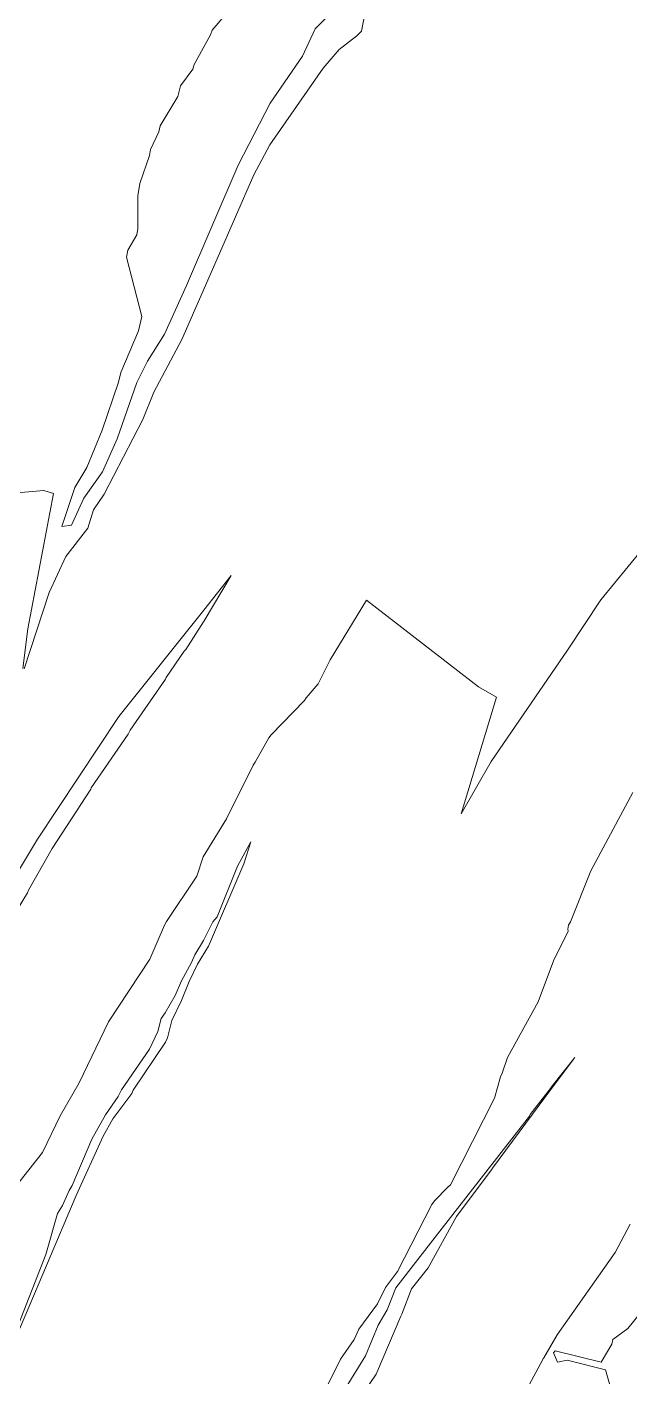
# Model space of a CAD drawing. Header units: metres. Extents: x 808187 to 810032, y 9155685 to 9157080.
# Drawn here: x 809083 to 809142.4, y 9156706.7 to 9156839.9 of the extents above; entities that cross this region are included whole.
import ezdxf

# ---------------------------------------------------------------- set-up
doc = ezdxf.new("R2010")
doc.units = ezdxf.units.M
doc.layers.add('C-TOPO-MAJR', color=9, linetype='Continuous')

msp = doc.modelspace()

# ---------------------------------------------------------------- linework, layer by layer
at = {"layer": 'C-TOPO-MAJR', "color": 9, "linetype": 'Continuous', "lineweight": 5}
for points, elevation in [([(809082.7, 9156776.56), (809085.14, 9156784.1), (809086.8, 9156787.67), (809088.98, 9156790.47), (809089.52, 9156792.26), (809090.57, 9156793.82), (809094.38, 9156801.19), (809095.46, 9156803.89), (809098.25, 9156809.07), (809101.73, 9156817.03), (809105.35, 9156825.31), (809106.9, 9156828.28), (809112.16, 9156835.86), (809113.76, 9156837.68), (809115.49, 9156839.03), (809115.96, 9156839.51), (809116.81, 9156843.96)], 2810), ([(809113.76, 9156842.06), (809111.39, 9156839.74), (809110.13, 9156837.02), (809106.93, 9156832.39), (809103.8, 9156826.28), (809098.69, 9156814.41), (809096.51, 9156809.6), (809094.84, 9156806.93), (809093.8, 9156804.82), (809091.87, 9156799.28), (809090.42, 9156796.01), (809088.57, 9156793.42), (809087.35, 9156790.74), (809086.39, 9156790.63), (809087.67, 9156794.46), (809088.87, 9156796.43), (809090.39, 9156800.14), (809091.98, 9156804.85), (809092.21, 9156805.82), (809093.96, 9156809.92), (809094.29, 9156811.35), (809092.79, 9156817.21), (809092.9, 9156817.9), (809093.8, 9156819.39), (809093.91, 9156820.03), (809093.89, 9156823.26), (809094.09, 9156824.46), (809095.03, 9156827.22), (809095.14, 9156827.82), (809095.98, 9156829.56), (809096.11, 9156830.14), (809097.84, 9156833.06), (809098.1, 9156834.09), (809099.31, 9156835.76), (809099.44, 9156836.22), (809101.06, 9156839.13), (809101.21, 9156839.58), (809102.96, 9156841.63)], 2810), ([(809081.96, 9156793.94), (809084.62, 9156794.18), (809085.57, 9156793.87), (809083.06, 9156780.53), (809082.54, 9156776.61)], 2810), ([(809080.94, 9156724.33), (809084.49, 9156728.84), (809086.24, 9156732.48), (809088.11, 9156735.73), (809091, 9156741.75), (809095.07, 9156747.93), (809096.51, 9156751.29), (809096.71, 9156751.65), (809099.72, 9156756.1), (809100.35, 9156758.01), (809102.63, 9156761.78), (809105.26, 9156767.08), (809105.48, 9156767.38), (809106.83, 9156769.76), (809107.03, 9156770.05), (809110.32, 9156773.45), (809110.48, 9156773.7), (809111.69, 9156775.08), (809112.86, 9156777.46), (809116.45, 9156783.36), (809127.48, 9156774.79), (809129.26, 9156773.77), (809125.77, 9156762.26), (809128.73, 9156767.42), (809136.28, 9156778.42), (809139.55, 9156783.38), (809144.94, 9156789.96)], 2800), ([(809078.06, 9156746.35), (809083.02, 9156754.46), (809083.13, 9156754.72), (809085.45, 9156758.85), (809089.25, 9156764.69), (809089.3, 9156764.83), (809092.94, 9156770.14), (809093.13, 9156770.53), (809096.61, 9156775.57), (809096.69, 9156775.71), (809098.47, 9156778.33), (809098.63, 9156778.49), (809100.37, 9156781.2), (809100.4, 9156781.24), (809100.44, 9156781.32), (809103.09, 9156785.8), (809100.41, 9156782.37), (809092.01, 9156771.88), (809084, 9156759.75), (809076.89, 9156747.95)], 2810), ([(809111.67, 9156704.01), (809113.89, 9156708.46), (809115.24, 9156710.4), (809115.69, 9156711.41), (809117.52, 9156713.91), (809118.33, 9156715.54), (809119.51, 9156717.12), (809122.88, 9156723.7), (809123.14, 9156724.08), (809124.47, 9156725.42), (809124.74, 9156725.65), (809129.07, 9156734.22), (809129.65, 9156736.33), (809129.82, 9156736.66), (809130.36, 9156738.21), (809133.36, 9156743.7), (809134.88, 9156747.76), (809136.34, 9156750.68), (809136.29, 9156750.9), (809136.38, 9156751.28), (809136.55, 9156751.6), (809138.56, 9156756.64), (809142.71, 9156764.36)], 2790), ([(809081.97, 9156710.8), (809087.8, 9156724.59), (809090.47, 9156730.46), (809091.44, 9156732.17), (809093.29, 9156734.66), (809093.45, 9156734.99), (809096.61, 9156739.73), (809096.81, 9156740.17), (809097.25, 9156741.87), (809098.21, 9156743.84), (809098.95, 9156745.72), (809099.79, 9156747.44), (809100.85, 9156749.21), (809104.34, 9156757.34), (809105.03, 9156759.51), (809103.73, 9156757.09), (809101.72, 9156752.11), (809101.28, 9156751.6), (809100.38, 9156749.78), (809099.51, 9156748.36), (809099.19, 9156747.6), (809098.19, 9156745.78), (809097.59, 9156744.33), (809096.59, 9156742.63), (809096.19, 9156742.08), (809095.86, 9156740.8), (809095.04, 9156739.04), (809092.27, 9156735.02), (809091.97, 9156734.37), (809090.71, 9156732.57), (809089.36, 9156730.15), (809087.41, 9156725.58), (809087.12, 9156725.1), (809086.47, 9156723.63), (809085.96, 9156722.84), (809084.83, 9156718.77), (809081.82, 9156711.13)], 2800), ([(809113.09, 9156700.64), (809117.39, 9156706.97), (809119.83, 9156712.7), (809119.93, 9156712.89), (809120.89, 9156715.39), (809122.51, 9156717.48), (809125.33, 9156722.52), (809128.83, 9156727.24), (809128.86, 9156727.29), (809134.77, 9156735.28), (809134.78, 9156735.29), (809134.78, 9156735.3), (809136.98, 9156738.23), (809134.69, 9156735.32), (809134.7, 9156735.31), (809132.59, 9156732.61), (809132.51, 9156732.43), (809123.43, 9156720.8), (809119.33, 9156715.49), (809118.47, 9156713.32), (809117.58, 9156711.8), (809116.36, 9156708.77), (809114.29, 9156705.43)], 2790), ([(809142.46, 9156721.79), (809140.95, 9156718.99), (809135.24, 9156710.85), (809133.93, 9156708.59), (809133.87, 9156708.52), (809133.84, 9156708.43), (809132.24, 9156705.5)], 2780), ([(809140.42, 9156706.02), (809140.02, 9156707.41), (809136.23, 9156708.35), (809135.28, 9156708.17), (809134.9, 9156709.07), (809135.04, 9156709.28), (809139.59, 9156708.16), (809140.64, 9156709.94), (809140.72, 9156710.39), (809142.22, 9156711.48), (809144.84, 9156714.73)], 2780)]:
    msp.add_lwpolyline(points, dxfattribs=dict(at, elevation=elevation))

doc.saveas('drawing.dxf')
